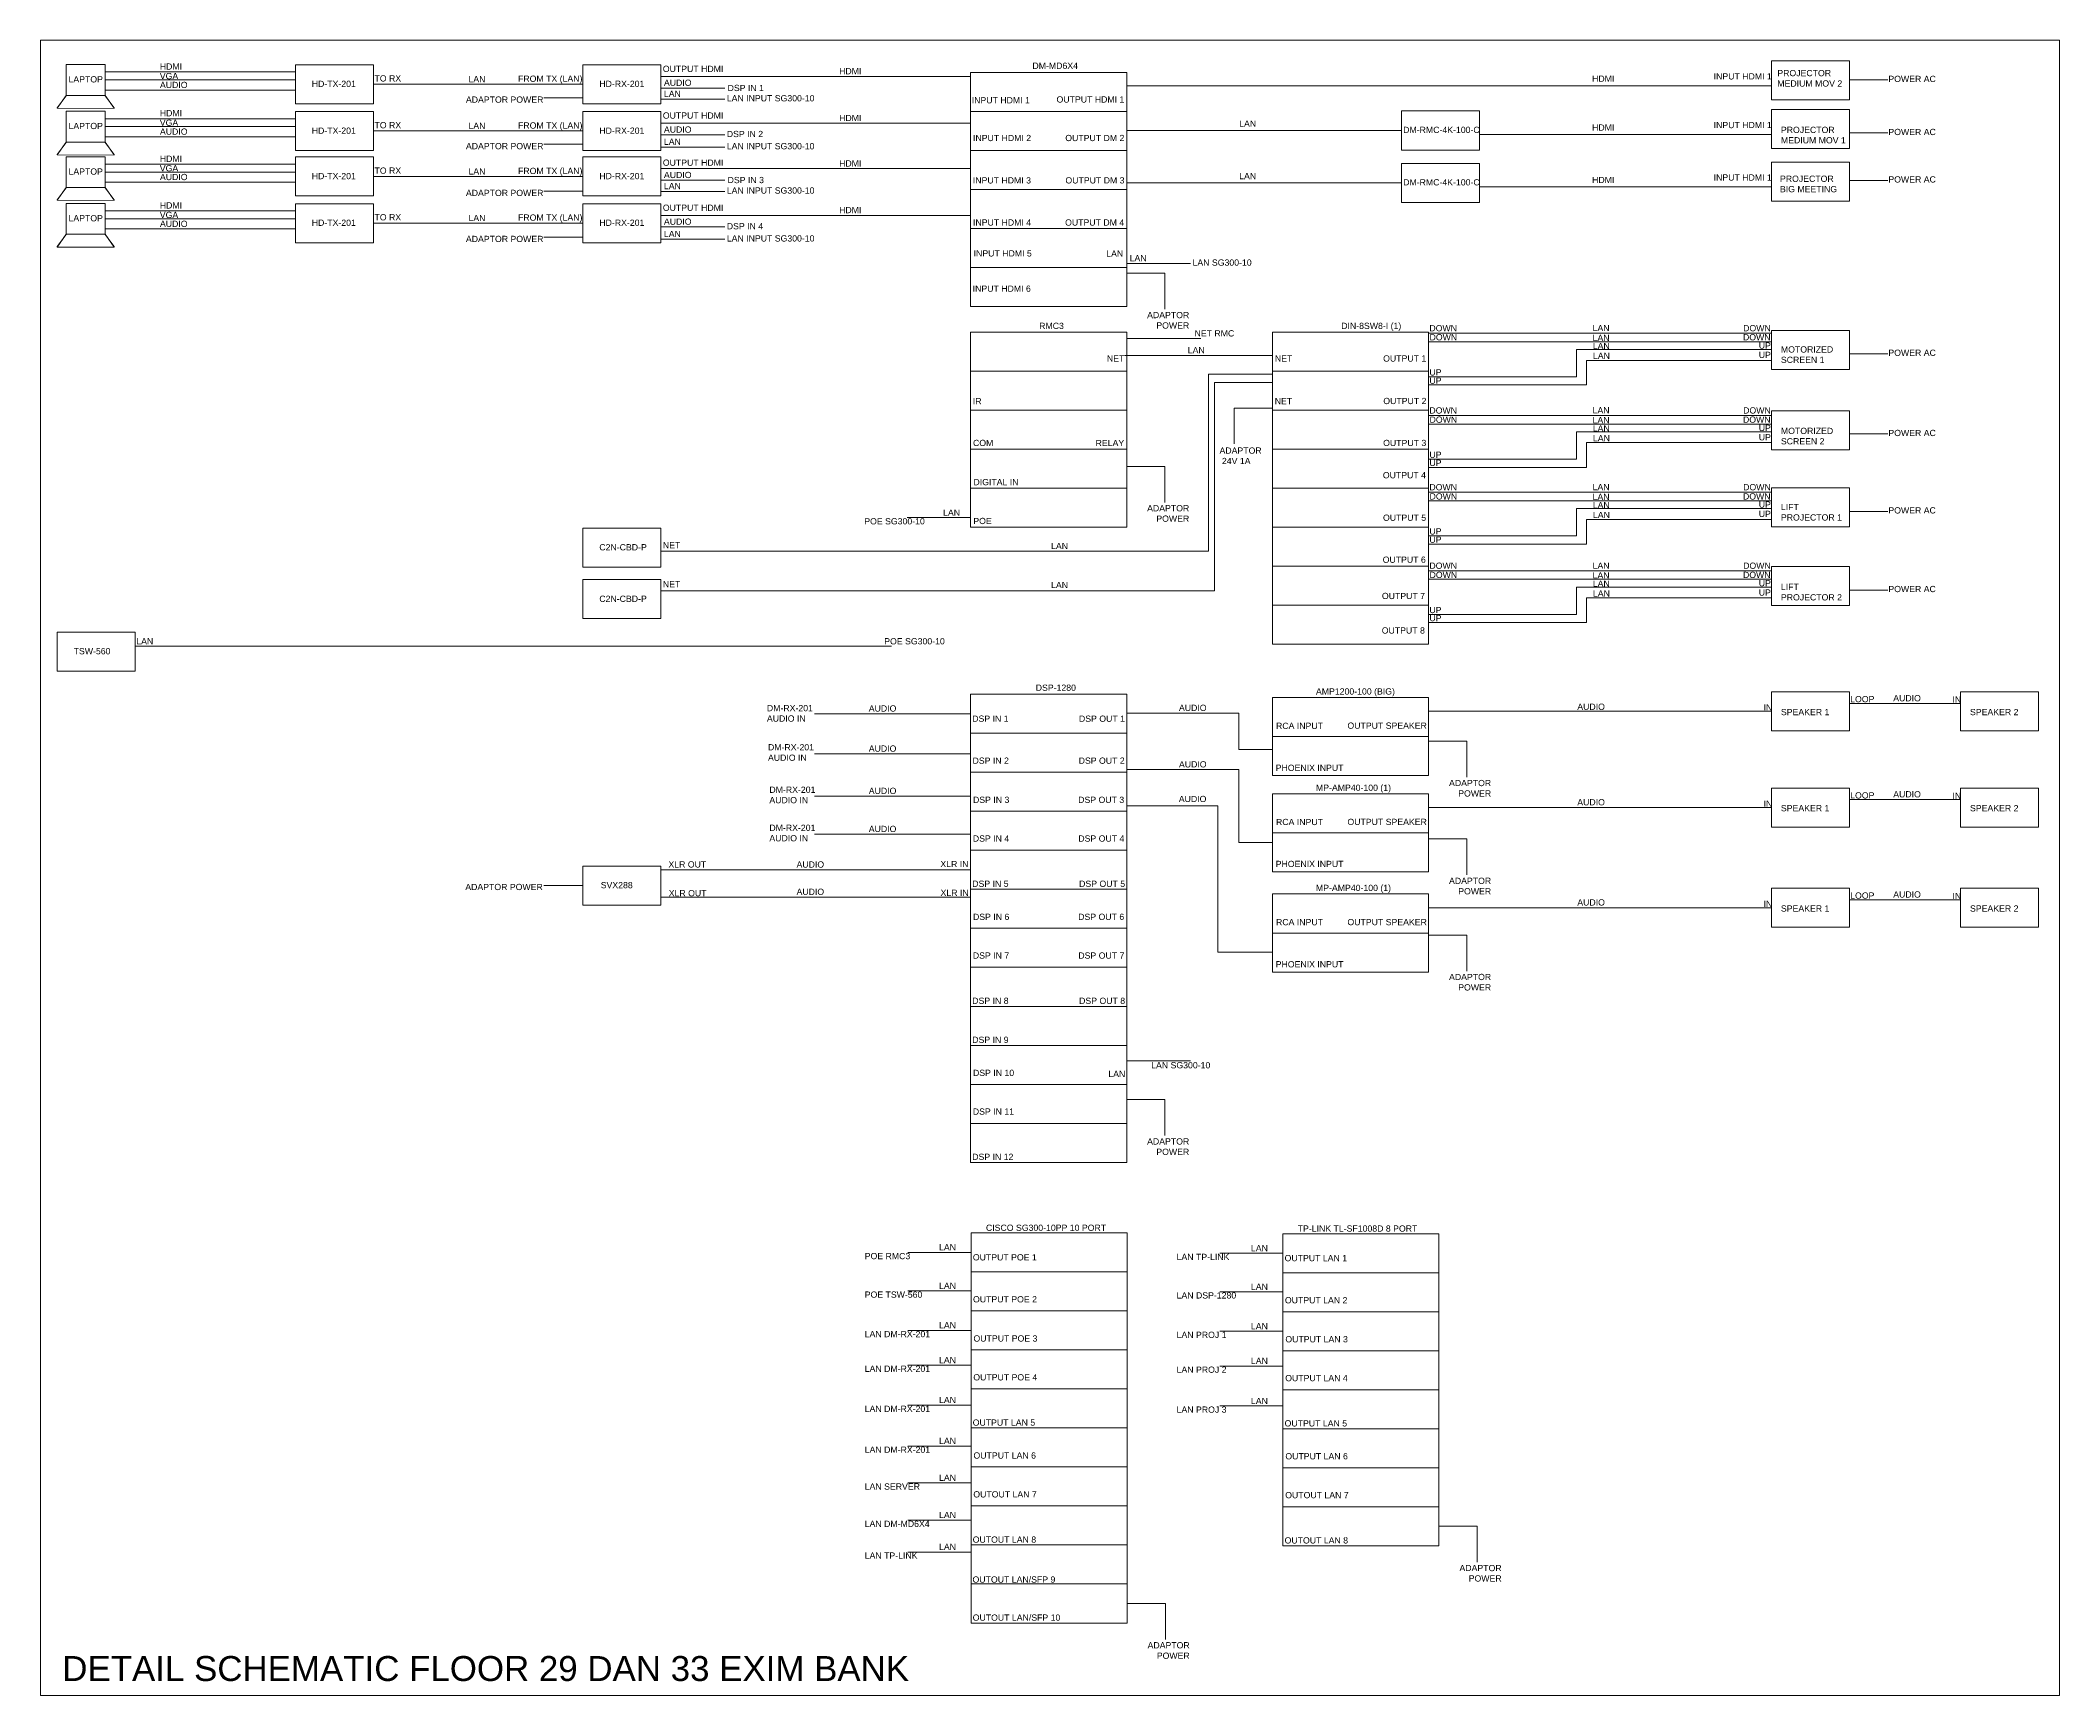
# Model space of a CAD drawing. Header units: inches. Extents: x 650 to 9922, y -3240 to 3248.
# Drawn here: x 3892 to 5187, y -129 to 932 of the extents above; entities that cross this region are included whole.
import ezdxf

# ---------------------------------------------------------------- set-up
doc = ezdxf.new("R2010")
doc.units = ezdxf.units.IN
doc.header["$MEASUREMENT"] = 0
doc.styles.get("Standard").update_dxf_attribs({"font": 'arial.ttf'})

msp = doc.modelspace()

# ---------------------------------------------------------------- linework, layer by layer
at = {"color": 3, "linetype": 'Continuous', "lineweight": 9}
msp.add_line((4290.1, 382.7), (4488.6, 382.7), dxfattribs=at)
at = {"linetype": 'Continuous', "lineweight": 9}
for points in [[(3892.4, 931.8), (5186.5, 931.8), (5186.5, -129), (3892.4, -129), (3892.4, 931.8)], [(3908.8, 916.2), (3933.8, 916.2), (3933.8, 896.5), (3908.8, 896.5), (3908.8, 916.2)], [(4105.8, 901.2), (4105.8, 916.1), (4055.8, 916.1), (4055.8, 891.1), (4105.8, 891.1), (4105.8, 901.2)], [(4290.1, 901.2), (4290.1, 891.1), (4240.1, 891.1), (4240.1, 916.1), (4290.1, 916.1), (4290.1, 901.2), (4331, 901.2)], [(4488.6, 886.2), (4488.6, 911.2), (4588.6, 911.2), (4588.6, 911.2), (4488.6, 911.2), (4488.6, 911.2), (4588.6, 911.2), (4588.6, 886.2), (4488.6, 886.2)], [(5051.9, 903.7), (5051.9, 918.6), (5001.9, 918.6), (5001.9, 893.6), (5051.9, 893.6), (5051.9, 903.7)], [(3908.8, 896.5), (3903.1, 888.3), (3903.1, 888.6), (3908.8, 896.3)], [(3933.8, 896.5), (3939.6, 888.3), (3939.6, 888.6), (3933.8, 896.3)], [(4240.1, 903.6), (4105.8, 903.6)], [(3903.1, 888.3), (3939.6, 888.2)], [(3908.8, 886.3), (3933.8, 886.3), (3933.8, 866.6), (3908.8, 866.6), (3908.8, 886.3)], [(4105.8, 871.2), (4105.8, 886.2), (4055.8, 886.2), (4055.8, 861.2), (4105.8, 861.2), (4105.8, 871.2)], [(4290.1, 871.2), (4290.1, 861.2), (4240.1, 861.2), (4240.1, 886.2), (4290.1, 886.2), (4290.1, 871.2), (4331, 871.2)], [(4488.6, 886.2), (4488.6, 761.2), (4588.6, 761.2), (4588.6, 886.2), (4488.6, 886.2), (4488.6, 861.2), (4588.6, 861.2), (4588.6, 836.2), (4488.6, 836.2), (4488.6, 811.2), (4588.6, 811.2), (4588.6, 786.2), (4488.6, 786.2), (4488.6, 761.2), (4588.6, 761.2)], [(4814.8, 871.5), (4814.8, 886.5), (4764.8, 886.5), (4764.8, 861.5), (4814.8, 861.5), (4814.8, 871.5)], [(5051.9, 872.4), (5051.9, 887.4), (5001.9, 887.4), (5001.9, 862.4), (5051.9, 862.4), (5051.9, 872.4)], [(4240.1, 873.7), (4105.8, 873.7)], [(4588.6, 874), (4764.8, 874)], [(3908.8, 866.6), (3903.1, 858.4), (3903.1, 858.7), (3908.8, 866.4)], [(3903.1, 858.4), (3939.6, 858.2)], [(3908.8, 857.2), (3933.8, 857.2), (3933.8, 837.4), (3908.8, 837.4), (3908.8, 857.2)], [(3933.8, 866.6), (3939.6, 858.4), (3939.6, 858.7), (3933.8, 866.4)], [(4105.8, 842.1), (4105.8, 857.1), (4055.8, 857.1), (4055.8, 832.1), (4105.8, 832.1), (4105.8, 842.1)], [(4290.1, 842.1), (4290.1, 832.1), (4240.1, 832.1), (4240.1, 857.1), (4290.1, 857.1), (4290.1, 842.1), (4331, 842.1)], [(4240.1, 844.6), (4105.8, 844.6)], [(4814.8, 837.9), (4814.8, 852.9), (4764.8, 852.9), (4764.8, 827.9), (4814.8, 827.9), (4814.8, 837.9)], [(5051.9, 838.8), (5051.9, 853.8), (5001.9, 853.8), (5001.9, 828.8), (5051.9, 828.8), (5051.9, 838.8)], [(3908.8, 837.4), (3903.1, 829.3), (3903.1, 829.5), (3908.8, 837.2)], [(3903.1, 829.3), (3939.6, 829.1)], [(3933.8, 837.4), (3939.6, 829.3), (3939.6, 829.5), (3933.8, 837.2)], [(4588.6, 840.4), (4764.8, 840.4)], [(3908.8, 827.2), (3933.8, 827.2), (3933.8, 807.5), (3908.8, 807.5), (3908.8, 827.2)], [(4105.8, 812.2), (4105.8, 827.1), (4055.8, 827.1), (4055.8, 802.1), (4105.8, 802.1), (4105.8, 812.2)], [(4290.1, 812.2), (4290.1, 802.1), (4240.1, 802.1), (4240.1, 827.1), (4290.1, 827.1), (4290.1, 812.2), (4331, 812.2)], [(3908.8, 807.5), (3903.1, 799.3), (3903.1, 799.6), (3908.8, 807.3)], [(3933.8, 807.5), (3939.6, 799.3), (3939.6, 799.6), (3933.8, 807.3)], [(4240.1, 814.6), (4105.8, 814.6)], [(3903.1, 799.3), (3939.6, 799.2)], [(4488.6, 744.8), (4488.6, 619.8), (4588.6, 619.8), (4588.6, 744.8), (4488.6, 744.8), (4488.6, 719.8), (4588.6, 719.8), (4588.6, 694.8), (4488.6, 694.8), (4488.6, 669.8), (4588.6, 669.8), (4588.6, 644.8), (4488.6, 644.8)], [(4588.6, 740.7), (4636.1, 740.7)], [(4682.1, 744.8), (4682.1, 619.8), (4782.1, 619.8), (4782.1, 744.8), (4682.1, 744.8), (4682.1, 719.8), (4782.1, 719.8), (4782.1, 694.8), (4682.1, 694.8), (4682.1, 669.8), (4782.1, 669.8), (4782.1, 644.8), (4682.1, 644.8)], [(4782.1, 744.1), (5001.9, 744.1)], [(4782.1, 738.6), (5001.9, 738.6)], [(5051.9, 730.9), (5051.9, 745.9), (5001.9, 745.9), (5001.9, 720.9), (5051.9, 720.9), (5051.9, 730.9)], [(4587.1, 729.9), (4682.1, 729.9)], [(4782.1, 716.2), (4876.8, 716.2), (4876.8, 733.6), (5001.9, 733.6)], [(4782.1, 710.9), (4883.2, 710.9), (4883.2, 726.7), (5001.9, 726.7)], [(4290.1, 604.4), (4641.1, 604.4), (4641.1, 717.8), (4682.1, 717.8)], [(4290.1, 579), (4644.9, 579), (4644.9, 712.6), (4682.1, 712.6)], [(4782.1, 691.3), (5001.9, 691.3)], [(5051.9, 679.5), (5051.9, 694.4), (5001.9, 694.4), (5001.9, 669.4), (5051.9, 669.4), (5051.9, 679.5)], [(4782.1, 685.9), (5001.9, 685.9)], [(4782.1, 663.4), (4876.8, 663.4), (4876.8, 680.8), (5001.9, 680.8)], [(4782.1, 658.1), (4883.2, 658.1), (4883.2, 674), (5001.9, 674)], [(4782.1, 642.2), (5001.9, 642.2)], [(4782.1, 636.7), (5001.9, 636.7)], [(5051.9, 629.9), (5051.9, 644.9), (5001.9, 644.9), (5001.9, 619.9), (5051.9, 619.9), (5051.9, 629.9)], [(4488.6, 625.9), (4448, 625.9)], [(4782.1, 614.2), (4876.8, 614.2), (4876.8, 631.7), (5001.9, 631.7)], [(4782.1, 609), (4883.2, 609), (4883.2, 624.8), (5001.9, 624.8)], [(4290.1, 604.2), (4290.1, 619.2), (4240.1, 619.2), (4240.1, 594.2), (4290.1, 594.2), (4290.1, 604.2)], [(4682.1, 619.8), (4682.1, 544.8), (4782.1, 544.8), (4782.1, 619.8), (4682.1, 619.8), (4682.1, 594.8), (4782.1, 594.8), (4782.1, 569.8), (4682.1, 569.8), (4682.1, 544.8), (4782.1, 544.8), (4782.1, 544.8), (4682.1, 544.8)], [(4290.1, 571.2), (4290.1, 586.2), (4240.1, 586.2), (4240.1, 561.2), (4290.1, 561.2), (4290.1, 571.2)], [(4782.1, 591.8), (5001.9, 591.8)], [(4782.1, 586.4), (5001.9, 586.4)], [(5051.9, 579.5), (5051.9, 594.5), (5001.9, 594.5), (5001.9, 569.5), (5051.9, 569.5), (5051.9, 579.5)], [(4782.1, 563.9), (4876.8, 563.9), (4876.8, 581.3), (5001.9, 581.3)], [(4782.1, 558.6), (4883.2, 558.6), (4883.2, 574.4), (5001.9, 574.4)], [(3953.1, 537.7), (3953.1, 552.6), (3903.1, 552.6), (3903.1, 527.6), (3953.1, 527.6), (3953.1, 537.7)], [(4437.9, 543.5), (3953.1, 543.5)], [(4488.6, 512.7), (4488.6, 412.7), (4588.6, 412.7), (4588.6, 512.7), (4488.6, 512.7), (4488.6, 487.7), (4588.6, 487.7), (4588.6, 462.7), (4488.6, 462.7), (4488.6, 437.7), (4588.6, 437.7), (4588.6, 412.7), (4488.6, 412.7), (4488.6, 312.7), (4588.6, 312.7), (4588.6, 412.7), (4488.6, 412.7), (4488.6, 387.7), (4588.6, 387.7), (4588.6, 362.7), (4488.6, 362.7), (4488.6, 337.7), (4588.6, 337.7), (4588.6, 312.7), (4488.6, 312.7), (4488.6, 212.7), (4588.6, 212.7), (4588.6, 312.7), (4488.6, 312.7), (4488.6, 287.7), (4588.6, 287.7), (4588.6, 262.7), (4488.6, 262.7), (4488.6, 237.7), (4588.6, 237.7), (4588.6, 212.7), (4488.6, 212.7)], [(4682.1, 510.6), (4682.1, 460.6), (4782.1, 460.6), (4782.1, 510.6), (4682.1, 510.6), (4682.1, 485.6), (4782.1, 485.6), (4782.1, 460.6), (4682.1, 460.6), (4682.1, 460.6), (4782.1, 460.6), (4782.1, 460.6), (4682.1, 460.6)], [(5051.9, 499.3), (5051.9, 514.3), (5001.9, 514.3), (5001.9, 489.3), (5051.9, 489.3), (5051.9, 499.3)], [(5173.1, 499.3), (5173.1, 514.3), (5123.1, 514.3), (5123.1, 489.3), (5173.1, 489.3), (5173.1, 499.3)], [(4682.1, 448.9), (4682.1, 398.9), (4782.1, 398.9), (4782.1, 448.9), (4682.1, 448.9), (4682.1, 423.9), (4782.1, 423.9), (4782.1, 398.9), (4682.1, 398.9), (4682.1, 398.9), (4782.1, 398.9), (4782.1, 398.9), (4682.1, 398.9)], [(5051.9, 437.7), (5051.9, 452.6), (5001.9, 452.6), (5001.9, 427.6), (5051.9, 427.6), (5051.9, 437.7)], [(5173.1, 437.7), (5173.1, 452.6), (5123.1, 452.6), (5123.1, 427.6), (5173.1, 427.6), (5173.1, 437.7)], [(4290.1, 387.7), (4290.1, 402.6), (4240.1, 402.6), (4240.1, 377.6), (4290.1, 377.6), (4290.1, 387.7)], [(5051.9, 373.5), (5051.9, 388.4), (5001.9, 388.4), (5001.9, 363.4), (5051.9, 363.4), (5051.9, 373.5)], [(5173.1, 373.5), (5173.1, 388.4), (5123.1, 388.4), (5123.1, 363.4), (5173.1, 363.4), (5173.1, 373.5)], [(4682.1, 384.7), (4682.1, 334.7), (4782.1, 334.7), (4782.1, 384.7), (4682.1, 384.7), (4682.1, 359.7), (4782.1, 359.7), (4782.1, 334.7), (4682.1, 334.7), (4682.1, 334.7), (4782.1, 334.7), (4782.1, 334.7), (4682.1, 334.7)], [(4488.9, 167.5), (4488.9, 67.5), (4588.9, 67.5), (4588.9, 167.5), (4488.9, 167.5), (4488.9, 142.5), (4588.9, 142.5), (4588.9, 117.5), (4488.9, 117.5), (4488.9, 92.5), (4588.9, 92.5), (4588.9, 67.5), (4488.9, 67.5), (4488.9, -32.5), (4588.9, -32.5), (4588.9, 67.5), (4488.9, 67.5), (4488.9, 42.5), (4588.9, 42.5), (4588.9, 17.5), (4488.9, 17.5), (4488.9, -7.5), (4588.9, -7.5), (4588.9, -32.5), (4488.9, -32.5)], [(4688.7, 167), (4688.7, 67), (4788.7, 67), (4788.7, 167), (4688.7, 167), (4688.7, 142), (4788.7, 142), (4788.7, 117), (4688.7, 117), (4688.7, 92), (4788.7, 92), (4788.7, 67), (4688.7, 67), (4688.7, -33), (4788.7, -33), (4788.7, 67), (4688.7, 67), (4688.7, 42), (4788.7, 42), (4788.7, 17), (4688.7, 17), (4688.7, -8), (4788.7, -8), (4788.7, -33), (4688.7, -33)], [(4488.9, 155), (4448.3, 155)], [(4688.7, 154.5), (4648.2, 154.5)], [(4488.9, 130.3), (4448.3, 130.3)], [(4688.7, 129.8), (4648.2, 129.8)], [(4488.9, 105), (4448.3, 105)], [(4688.7, 104.5), (4648.2, 104.5)], [(4488.9, 82.7), (4448.3, 82.7)], [(4688.7, 82.2), (4648.2, 82.2)], [(4488.9, 57.1), (4448.3, 57.1)], [(4688.7, 56.6), (4648.2, 56.6)], [(4488.9, 30.9), (4448.3, 30.9)], [(4488.9, 17.5), (4488.9, -82.5), (4588.9, -82.5), (4588.9, 17.5), (4488.9, 17.5), (4488.9, -7.5), (4588.9, -7.5), (4588.9, -32.5), (4488.9, -32.5), (4488.9, -57.5), (4588.9, -57.5), (4588.9, -82.5), (4488.9, -82.5)], [(4488.9, 7.3), (4448.3, 7.3)], [(4488.9, -16.6), (4448.3, -16.6)], [(4488.9, -37), (4448.3, -37)]]:
    msp.add_lwpolyline(points, dxfattribs=at)
at = {"color": 5, "linetype": 'Continuous', "lineweight": 9}
for points in [[(3933.8, 911.5), (4055.8, 911.5)], [(4290.1, 908.7), (4488.6, 908.7)], [(4588.6, 902.7), (5001.9, 902.7)], [(3933.8, 881.5), (4055.8, 881.5)], [(4290.1, 878.7), (4488.6, 878.7)], [(4814.8, 871.5), (5001.9, 871.5)], [(3933.8, 852.4), (4055.8, 852.4)], [(4290.1, 849.6), (4488.6, 849.6)], [(4814.8, 837.9), (5001.9, 837.9)], [(3933.8, 822.5), (4055.8, 822.5)], [(4290.1, 819.6), (4488.6, 819.6)]]:
    msp.add_lwpolyline(points, dxfattribs=at)
at = {"color": 2, "linetype": 'Continuous', "lineweight": 9}
for points in [[(3933.8, 906.4), (4055.8, 906.4)], [(3933.8, 876.5), (4055.8, 876.5)], [(3933.8, 847.3), (4055.8, 847.3)], [(3933.8, 817.4), (4055.8, 817.4)]]:
    msp.add_lwpolyline(points, dxfattribs=at)
at = {"color": 1, "linetype": 'Continuous', "lineweight": 9}
for points in [[(5051.9, 906.4), (5076.5, 906.4), (5076.5, 906.4)], [(4240.1, 894.9), (4215.1, 894.9)], [(5051.9, 872.4), (5076.5, 872.4), (5076.5, 872.4)], [(4240.1, 865.2), (4215.1, 865.2)], [(5051.9, 842), (5076.5, 842), (5076.5, 842)], [(4240.1, 835.1), (4215.1, 835.1)], [(4240.1, 805.6), (4215.1, 805.6)], [(4588.6, 782.5), (4613.1, 782.5), (4613.1, 759.4)], [(5051.9, 730.9), (5076.5, 730.9), (5076.5, 730.9)], [(4682.1, 696.1), (4657.5, 696.1), (4657.5, 673.1)], [(5051.9, 679.5), (5076.5, 679.5), (5076.5, 679.5)], [(4588.6, 658.7), (4613.1, 658.7), (4613.1, 635.6)], [(5051.9, 629.9), (5076.5, 629.9), (5076.5, 629.9)], [(5051.9, 579.5), (5076.5, 579.5), (5076.5, 579.5)], [(4782.1, 482.6), (4806.7, 482.6), (4806.7, 459.6)], [(4782.1, 420), (4806.7, 420), (4806.7, 396.9)], [(4240.1, 390.1), (4215.1, 390.1)], [(4782.1, 358.3), (4806.7, 358.3), (4806.7, 335.2)], [(4588.6, 253), (4613.1, 253), (4613.1, 229.9)], [(4788.7, -20.5), (4813.3, -20.5), (4813.3, -43.6)], [(4588.9, -70), (4613.4, -70), (4613.4, -93.1)]]:
    msp.add_lwpolyline(points, dxfattribs=at)
at = {"color": 3, "linetype": 'Continuous', "lineweight": 9}
for points in [[(3933.8, 899.9), (4055.8, 899.9)], [(4290.1, 901.2), (4331, 901.2)], [(3933.8, 870), (4055.8, 870)], [(4290.1, 871.2), (4331, 871.2)], [(4290.1, 842.1), (4331, 842.1)], [(3933.8, 840.9), (4055.8, 840.9)], [(3933.8, 810.9), (4055.8, 810.9)], [(4290.1, 812.2), (4331, 812.2)], [(5051.9, 506.8), (5123.1, 506.8)], [(4488.6, 500.2), (4388.6, 500.2)], [(4588.6, 500.6), (4660.4, 500.6), (4660.4, 477.3), (4682.1, 477.3)], [(5001.9, 501.8), (4782.1, 501.8)], [(4488.6, 474.5), (4388.6, 474.5)], [(4588.6, 464.4), (4660.4, 464.4), (4660.4, 417.8), (4682.1, 417.8)], [(4488.6, 447.4), (4388.6, 447.4)], [(4588.6, 441.3), (4647, 441.3), (4647, 347.5), (4682.1, 347.5)], [(5001.9, 440.1), (4782.1, 440.1)], [(5051.9, 445.2), (5123.1, 445.2)], [(4488.6, 423), (4388.6, 423)], [(4290.1, 400.2), (4488.6, 400.2)], [(5001.9, 375.9), (4782.1, 375.9)], [(5051.9, 380.9), (5123.1, 380.9)]]:
    msp.add_lwpolyline(points, dxfattribs=at)
at = {"color": 7, "linetype": 'Continuous', "lineweight": 9}
for points in [[(4290.1, 894.1), (4331, 894.1)], [(4290.1, 863.4), (4331, 863.4)], [(4290.1, 835), (4331, 835)], [(4290.1, 804.3), (4331, 804.3)], [(4588.6, 788.8), (4629.5, 788.8)], [(4588.6, 277.8), (4629.5, 277.8)]]:
    msp.add_lwpolyline(points, dxfattribs=at)

# ---------------------------------------------------------------- texts
at = {"linetype": 'Continuous', "lineweight": 9}
for s, width, heights, insert, char_height, attachment_point in [('LAPTOP', 44.698, [0], (3910.4, 908.8), 4, 1), ('VGA', 44.698, [0], (3968.9, 910.9), 4, 1), ('HDMI', 44.698, [0], (3968.9, 917), 4, 1), ('HD-TX-201', 44.698, [0], (4066.3, 905.9), 4, 1), ('TO RX ', 44.698, [0], (4106.5, 909.4), 4, 1), ('LAN', 44.698, [0], (4177.6, 908.9), 4, 3), ('FROM TX (LAN)', 44.698, [0], (4198.5, 909.2), 4, 1), ('HD-RX-201', 44.698, [0], (4250.6, 905.9), 4, 1), ('OUTPUT HDMI', 44.698, [0], (4291.3, 915.5), 4, 1), ('AUDIO', 44.698, [0], (4292, 906.6), 4, 1), ('HDMI', 44.698, [0], (4404.3, 914), 4, 1), ('DM-MD6X4', 47.3, [0], (4528.2, 917.5), 4, 1), ('HDMI', 44.698, [0], (4886.9, 909.2), 4, 1), ('INPUT HDMI 1', 44.698, [0], (4964.8, 910.7), 4, 1), ('PROJECTOR \\PMEDIUM MOV 2', 44.698, [0], (5005.6, 912.8), 4, 1), ('POWER AC', 44.698, [0], (5107.2, 905), 4, 9), ('AUDIO', 44.698, [0], (3969, 905.2), 4, 1), ('DSP IN 1', 44.698, [0], (4332.8, 899.2), 4, 7), ('INPUT HDMI 1', 44.698, [0], (4489.3, 895.4), 4, 1), ('OUTPUT HDMI 1', 44.698, [0], (4587.1, 895.9), 4, 3), ('VGA', 44.698, [0], (3968.9, 881), 4, 1), ('HDMI', 44.698, [0], (3968.9, 887.1), 4, 1), ('OUTPUT HDMI', 44.698, [0], (4291.3, 885.6), 4, 1), ('HDMI', 44.698, [0], (4404.3, 884), 4, 1), ('LAN', 44.698, [0], (4660.7, 880.4), 4, 1), ('LAPTOP', 44.698, [0], (3910.4, 878.9), 4, 1), ('AUDIO', 44.698, [0], (3969, 875.3), 4, 1), ('HD-TX-201', 44.698, [0], (4066.3, 875.9), 4, 1), ('TO RX ', 44.698, [0], (4106.5, 879.4), 4, 1), ('LAN', 44.698, [0], (4177.6, 879), 4, 3), ('FROM TX (LAN)', 44.698, [0], (4198.5, 879.2), 4, 1), ('HD-RX-201', 44.698, [0], (4250.6, 875.9), 4, 1), ('AUDIO', 44.698, [0], (4292, 876.6), 4, 1), ('DSP IN 2', 44.698, [0], (4332.3, 869.7), 4, 7), ('INPUT HDMI 2', 44.698, [0], (4490.1, 871.2), 4, 1), ('OUTPUT DM 2', 44.698, [0], (4587.1, 871.2), 4, 3), ('DM-RMC-4K-100-C', 44.698, [0], (4765.8, 876.4), 4, 1), ('HDMI', 44.698, [0], (4886.9, 877.9), 4, 1), ('INPUT HDMI 1', 44.698, [0], (4964.8, 879.5), 4, 1), ('PROJECTOR \\PMEDIUM MOV 1', 44.698, [0], (5007.9, 876.4), 4, 1), ('POWER AC', 44.698, [0], (5107.2, 871), 4, 9), ('HDMI', 44.698, [0], (3968.9, 857.9), 4, 1), ('OUTPUT HDMI', 44.698, [0], (4291.3, 855.4), 4, 1), ('HDMI', 44.698, [0], (4404.3, 854.9), 4, 1), ('LAPTOP', 44.698, [0], (3910.4, 849.7), 4, 1), ('VGA', 44.698, [0], (3968.9, 851.8), 4, 1), ('AUDIO', 44.698, [0], (3969, 846.2), 4, 1), ('HD-TX-201', 44.698, [0], (4066.3, 846.8), 4, 1), ('TO RX ', 44.698, [0], (4106.5, 850.3), 4, 1), ('LAN', 44.698, [0], (4177.6, 849.8), 4, 3), ('FROM TX (LAN)', 44.698, [0], (4198.5, 850.1), 4, 1), ('HD-RX-201', 44.698, [0], (4250.6, 846.8), 4, 1), ('AUDIO', 44.698, [0], (4292, 847.5), 4, 1), ('DSP IN 3', 44.698, [0], (4332.8, 840.2), 4, 7), ('INPUT HDMI 3', 44.698, [0], (4490, 840), 4, 7), ('OUTPUT DM 3', 44.698, [0], (4587.2, 840), 4, 9), ('LAN', 44.698, [0], (4660.7, 846.8), 4, 1), ('DM-RMC-4K-100-C', 44.698, [0], (4765.8, 842.8), 4, 1), ('HDMI', 44.698, [0], (4886.9, 844.3), 4, 1), ('INPUT HDMI 1', 44.698, [0], (4964.8, 845.9), 4, 1), ('PROJECTOR BIG MEETING', 44.698, [10.9], (5007.3, 845.1), 4, 1), ('POWER AC', 44.698, [0], (5107.2, 840.6), 4, 9), ('LAPTOP', 44.698, [0], (3910.4, 819.8), 4, 1), ('VGA', 44.698, [0], (3968.9, 821.9), 4, 1), ('AUDIO', 44.698, [0], (3969, 816.2), 4, 1), ('HDMI', 44.698, [0], (3968.9, 828), 4, 1), ('HD-TX-201', 44.698, [0], (4066.3, 816.9), 4, 1), ('TO RX ', 44.698, [0], (4106.5, 820.4), 4, 1), ('LAN', 44.698, [0], (4177.6, 819.9), 4, 3), ('FROM TX (LAN)', 44.698, [0], (4198.5, 820.2), 4, 1), ('HD-RX-201', 44.698, [0], (4250.6, 816.9), 4, 1), ('OUTPUT HDMI', 44.698, [0], (4291.3, 826.5), 4, 1), ('AUDIO', 44.698, [0], (4292, 817.6), 4, 1), ('HDMI', 44.698, [0], (4404.3, 825), 4, 1), ('INPUT HDMI 4', 44.698, [0], (4490.1, 813), 4, 7), ('OUTPUT DM 4', 44.698, [4.09], (4587, 813), 4, 9), ('DSP IN 4', 44.698, [0], (4332.3, 810.6), 4, 7), ('INPUT HDMI 5', 44.698, [0], (4490.5, 793.2), 4, 7), ('LAN', 44.698, [0], (4575.5, 793.1), 4, 7), ('INPUT HDMI 6', 44.698, [0], (4489.9, 770.6), 4, 7), ('RMC3', 47.3, [0], (4532.5, 750.8), 4, 1), ('ADAPTOR POWER', 44.698, [0], (4628.7, 747), 4, 9), ('DIN-8SW8-I (1)', 47.3, [0], (4726.1, 750.8), 4, 1), ('NET RMC', 44.698, [0], (4632.1, 746), 4, 1), ('DOWN', 44.698, [0], (4800.3, 749.3), 4, 3), ('DOWN', 44.698, [0], (4800.4, 743.5), 4, 3), ('LAN', 44.698, [0], (4898.1, 749.4), 4, 3), ('LAN', 44.698, [0], (4898.1, 743.1), 4, 3), ('LAN', 44.698, [0], (4898.2, 737.9), 4, 3), ('DOWN', 44.698, [0], (4983.6, 743.5), 4, 1), ('DOWN', 44.698, [0], (4983.7, 749.3), 4, 1), ('UP', 44.698, [0], (4993.7, 738.2), 4, 1), ('NET', 44.698, [0], (4587.1, 729.9), 4, 3), ('LAN', 44.698, [0], (4638.6, 735.2), 4, 3), ('NET', 44.698, [0], (4683.6, 729.9), 4, 1), ('OUTPUT 1', 44.698, [0], (4780.6, 729.9), 4, 3), ('LAN', 44.698, [0], (4898.3, 731.6), 4, 3), ('UP', 44.698, [0], (4993.7, 732.2), 4, 1), ('MOTORIZED\\PSCREEN 1', 44.698, [0], (5007.9, 735.7), 4, 1), ('POWER AC', 44.698, [0], (5107.2, 729.5), 4, 9), ('UP', 44.698, [0], (4782.6, 721), 4, 1), ('UP', 44.698, [0], (4782.6, 715.7), 4, 1), ('IR', 44.698, [0], (4490, 698.6), 4, 7), ('NET', 44.698, [0], (4683.5, 698.6), 4, 7), ('OUTPUT 2', 44.698, [0], (4780.7, 698.6), 4, 9), ('DOWN', 44.698, [0], (4800.3, 696.6), 4, 3), ('DOWN', 44.698, [0], (4800.4, 690.7), 4, 3), ('LAN', 44.698, [0], (4898.1, 696.7), 4, 3), ('LAN', 44.698, [0], (4898.1, 690.4), 4, 3), ('DOWN', 44.698, [0], (4983.6, 690.7), 4, 1), ('DOWN', 44.698, [0], (4983.7, 696.6), 4, 1), ('COM', 44.698, [0], (4490.1, 671.7), 4, 7), ('RELAY', 44.698, [4.09], (4587, 671.7), 4, 9), ('OUTPUT 3', 44.698, [4.09], (4780.6, 671.7), 4, 9), ('LAN', 44.698, [0], (4898.2, 685.1), 4, 3), ('LAN', 44.698, [0], (4898.3, 678.8), 4, 3), ('UP', 44.698, [0], (4993.7, 685.4), 4, 1), ('UP', 44.698, [0], (4993.7, 679.4), 4, 1), ('MOTORIZED SCREEN 2', 44.698, [0], (5007.9, 683.5), 4, 1), ('POWER AC', 44.698, [0], (5107.2, 678.1), 4, 9), ('ADAPTOR\\P 24V 1A', 44.698, [0], (4648.1, 660.2), 4, 7), ('UP', 44.698, [0], (4782.6, 668.2), 4, 1), ('UP', 44.698, [0], (4782.6, 663), 4, 1), ('DIGITAL IN', 44.698, [0], (4490.4, 646.6), 4, 7), ('OUTPUT 4', 44.698, [0], (4780.4, 655.1), 4, 3), ('DOWN', 44.698, [0], (4800.3, 647.4), 4, 3), ('LAN', 44.698, [0], (4898.1, 647.5), 4, 3), ('DOWN', 44.698, [0], (4983.7, 647.4), 4, 1), ('DOWN', 44.698, [0], (4800.4, 641.5), 4, 3), ('LAN', 44.698, [0], (4898.1, 641.2), 4, 3), ('LAN', 44.698, [0], (4898.2, 635.9), 4, 3), ('DOWN', 44.698, [0], (4983.6, 641.5), 4, 1), ('UP', 44.698, [0], (4993.7, 636.3), 4, 1), ('LIFT PROJECTOR 1', 44.698, [0], (5007.9, 634.7), 4, 1), ('POE SG300-10', 44.698, [0], (4420.4, 621.5), 4, 7), ('LAN', 44.698, [0], (4481.8, 631.1), 4, 3), ('POE', 44.698, [0], (4490.3, 621.7), 4, 7), ('ADAPTOR POWER', 44.698, [0], (4628.7, 623.2), 4, 9), ('OUTPUT 5', 44.698, [0], (4780.5, 623.8), 4, 9), ('LAN', 44.698, [0], (4898.3, 629.6), 4, 3), ('UP', 44.698, [0], (4993.7, 630.3), 4, 1), ('POWER AC', 44.698, [0], (5107.2, 628.5), 4, 9), ('C2N-CBD-P', 44.698, [0], (4250.6, 608.9), 4, 1), ('NET', 44.698, [0], (4302.5, 610.2), 4, 3), ('LAN', 44.698, [0], (4551, 609.7), 4, 3), ('UP', 44.698, [0], (4782.6, 619.1), 4, 1), ('UP', 44.698, [0], (4782.6, 613.8), 4, 1), ('OUTPUT 6', 44.698, [4.09], (4780.3, 596.9), 4, 9), ('DOWN', 44.698, [0], (4800.3, 597.1), 4, 3), ('LAN', 44.698, [0], (4898.1, 597.1), 4, 3), ('DOWN', 44.698, [0], (4983.7, 597.1), 4, 1), ('NET', 44.698, [0], (4302.5, 585.2), 4, 3), ('LAN', 44.698, [0], (4551, 584.7), 4, 3), ('DOWN', 44.698, [0], (4800.4, 591.2), 4, 3), ('LAN', 44.698, [0], (4898.1, 590.9), 4, 3), ('LAN', 44.698, [0], (4898.2, 585.6), 4, 3), ('DOWN', 44.698, [0], (4983.6, 591.2), 4, 1), ('UP', 44.698, [0], (4993.7, 585.9), 4, 1), ('LIFT PROJECTOR 2', 44.698, [0], (5007.9, 583.5), 4, 1), ('C2N-CBD-P', 44.698, [0], (4250.6, 575.9), 4, 1), ('OUTPUT 7', 44.698, [0], (4779.8, 577.7), 4, 3), ('LAN', 44.698, [0], (4898.3, 579.3), 4, 3), ('UP', 44.698, [0], (4993.7, 579.9), 4, 1), ('POWER AC', 44.698, [0], (5107.2, 578.1), 4, 9), ('UP', 44.698, [0], (4782.6, 568.7), 4, 1), ('UP', 44.698, [0], (4782.6, 563.5), 4, 1), ('LAN', 44.698, [0], (3964.7, 548.7), 4, 3), ('POE SG300-10', 44.698, [0], (4433.2, 544.6), 4, 7), ('OUTPUT 8', 44.698, [0], (4779.7, 555.6), 4, 3), ('TSW-560', 44.698, [0], (3913.7, 542.3), 4, 1), ('DSP-1280', 76.365, [0], (4530.3, 518.9), 4, 1), ('DM-RX-201\\PAUDIO IN', 44.698, [0], (4358, 495.1), 4, 7), ('AUDIO', 44.698, [0], (4423.3, 505.6), 4, 1), ('AUDIO', 44.698, [0], (4622.1, 506), 4, 1), ('AMP1200-100 (BIG)', 76.365, [0], (4709.9, 516.5), 4, 1), ('AUDIO', 44.698, [0], (4877.4, 506.7), 4, 1), ('IN', 44.698, [0], (4996.8, 506.3), 4, 1), ('LOOP', 44.698, [0], (5052.3, 511.6), 4, 1), ('AUDIO', 44.698, [0], (5079.9, 512.2), 4, 1), ('IN', 44.698, [0], (5117.9, 511.3), 4, 1), ('DSP IN 1', 44.698, [0], (4489.6, 495), 4, 7), ('DSP OUT 1', 44.698, [0], (4587.5, 495), 4, 9), ('RCA INPUT', 44.698, [0], (4684.3, 490.4), 4, 7), ('OUTPUT SPEAKER', 57.978, [0], (4781, 494.6), 4, 3), ('SPEAKER 1', 44.698, [0], (5007.9, 503.3), 4, 1), ('SPEAKER 2', 44.698, [0], (5129.1, 503.3), 4, 1), ('DM-RX-201\\PAUDIO IN', 44.698, [0], (4358.7, 470), 4, 7), ('AUDIO', 44.698, [0], (4423.3, 479.9), 4, 1), ('DSP IN 2', 44.698, [0], (4489.8, 468.1), 4, 7), ('DSP OUT 2', 44.698, [0], (4587.3, 468.1), 4, 9), ('AUDIO', 44.698, [0], (4622.1, 469.8), 4, 1), ('PHOENIX INPUT', 44.698, [4.14], (4684.1, 463.5), 4, 7), ('DM-RX-201\\PAUDIO IN', 44.698, [0], (4359.6, 442.8), 4, 7), ('MP-AMP40-100 (1)', 76.365, [0], (4709.9, 454.8), 4, 1), ('ADAPTOR POWER', 44.698, [0], (4822.2, 447.1), 4, 9), ('AUDIO', 44.698, [0], (4423.3, 452.8), 4, 1), ('DSP IN 3', 44.698, [0], (4490.1, 443), 4, 7), ('DSP OUT 3', 44.698, [0], (4587, 443), 4, 9), ('AUDIO', 44.698, [0], (4622, 447.6), 4, 1), ('AUDIO', 44.698, [0], (4877.4, 445.5), 4, 1), ('IN', 44.698, [0], (4996.8, 444.6), 4, 1), ('SPEAKER 1', 44.698, [0], (5007.9, 441.7), 4, 1), ('LOOP', 44.698, [0], (5052.3, 449.9), 4, 1), ('AUDIO', 44.698, [0], (5079.9, 450.6), 4, 1), ('IN', 44.698, [0], (5117.9, 449.6), 4, 1), ('SPEAKER 2', 44.698, [0], (5129.1, 441.7), 4, 1), ('DM-RX-201\\PAUDIO IN', 44.698, [0], (4359.6, 418.4), 4, 7), ('AUDIO', 44.698, [0], (4423.3, 428.4), 4, 1), ('RCA INPUT', 44.698, [0], (4684.3, 428.8), 4, 7), ('OUTPUT SPEAKER', 57.978, [0], (4781, 432.9), 4, 3), ('DSP IN 4', 44.698, [0], (4490, 418.2), 4, 7), ('DSP OUT 4', 44.698, [0], (4587.1, 418.2), 4, 9), ('XLR OUT', 44.698, [0], (4294.9, 401.6), 4, 7), ('AUDIO', 44.698, [0], (4377, 405.6), 4, 1), ('XLR IN', 44.698, [0], (4469.2, 401.9), 4, 7), ('PHOENIX INPUT', 44.698, [4.14], (4684.1, 401.9), 4, 7), ('SVX288', 44.698, [0], (4251.5, 392.4), 4, 1), ('DSP IN 5', 44.698, [0], (4489.6, 389.2), 4, 7), ('DSP OUT 5', 44.698, [0], (4587.6, 389.2), 4, 9), ('MP-AMP40-100 (1)', 76.365, [0], (4709.9, 390.6), 4, 1), ('ADAPTOR POWER', 44.698, [0], (4822.2, 384.4), 4, 9), ('XLR OUT', 44.698, [0], (4295.1, 383.2), 4, 7), ('AUDIO', 44.698, [0], (4377, 388.1), 4, 1), ('XLR IN', 44.698, [0], (4469.3, 383.5), 4, 7), ('AUDIO', 44.698, [0], (4877.4, 381.3), 4, 1), ('IN', 44.698, [0], (4996.8, 380.4), 4, 1), ('SPEAKER 1', 44.698, [0], (5007.9, 377.4), 4, 1), ('LOOP', 44.698, [0], (5052.3, 385.7), 4, 1), ('AUDIO', 44.698, [0], (5079.9, 386.4), 4, 1), ('IN', 44.698, [0], (5117.9, 385.4), 4, 1), ('SPEAKER 2', 44.698, [0], (5129.1, 377.4), 4, 1), ('DSP IN 6', 44.698, [0], (4490.1, 368), 4, 7), ('DSP OUT 6', 44.698, [0], (4587, 368), 4, 9), ('RCA INPUT', 44.698, [0], (4684.3, 364.6), 4, 7), ('OUTPUT SPEAKER', 57.978, [0], (4781, 368.7), 4, 3), ('DSP IN 7', 44.698, [0], (4490, 343.2), 4, 7), ('DSP OUT 7', 44.698, [0], (4587.1, 343.2), 4, 9), ('PHOENIX INPUT', 44.698, [4.14], (4684.1, 337.6), 4, 7), ('ADAPTOR POWER', 44.698, [0], (4822.2, 322.8), 4, 9), ('DSP IN 8', 44.698, [0], (4489.6, 314.2), 4, 7), ('DSP OUT 8', 44.698, [0], (4587.6, 314.2), 4, 9), ('DSP IN 9', 44.698, [0], (4489.6, 289.2), 4, 7), ('DSP IN 10', 44.698, [0], (4490.1, 268), 4, 7), ('LAN ', 44.698, [0], (4587.7, 267.4), 4, 9), ('DSP IN 11', 44.698, [0], (4490, 243.2), 4, 7), ('ADAPTOR POWER', 44.698, [0], (4628.7, 217.4), 4, 9), ('DSP IN 12', 44.698, [0], (4489.6, 214.2), 4, 7), ('CISCO SG300-10PP 10 PORT ', 93.208, [0], (4498.4, 172.8), 4, 1), ('TP-LINK TL-SF1008D 8 PORT', 93.208, [0], (4698.2, 172.3), 4, 1), ('LAN', 44.698, [0], (4479.2, 160.3), 4, 3), ('LAN', 44.698, [0], (4679.1, 159.7), 4, 3), ('POE RMC3', 44.698, [0], (4420.7, 150.6), 4, 7), ('OUTPUT POE 1', 44.698, [0], (4490, 149.8), 4, 7), ('LAN TP-LINK', 44.698, [0], (4620.6, 150.1), 4, 7), ('OUTPUT LAN 1', 44.698, [0], (4689.8, 149.3), 4, 7), ('POE TSW-560', 44.698, [0], (4420.7, 125.9), 4, 7), ('LAN', 44.698, [0], (4479.2, 135.6), 4, 3), ('LAN DSP-1280', 44.698, [0], (4620.6, 125.4), 4, 7), ('LAN', 44.698, [0], (4679.1, 135), 4, 3), ('OUTPUT POE 2', 44.698, [0], (4490.1, 122.9), 4, 7), ('OUTPUT LAN 2', 44.698, [0], (4690, 122.3), 4, 7), ('LAN DM-RX-201', 44.698, [0], (4420.7, 100.6), 4, 7), ('LAN', 44.698, [0], (4479.2, 110.3), 4, 3), ('LAN PROJ 1', 44.698, [0], (4620.6, 100.1), 4, 7), ('LAN', 44.698, [0], (4679.1, 109.7), 4, 3), ('OUTPUT POE 3', 44.698, [0], (4490.4, 97.8), 4, 7), ('OUTPUT LAN 3', 44.698, [0], (4690.3, 97.3), 4, 7), ('LAN DM-RX-201', 44.698, [0], (4420.7, 78.4), 4, 7), ('LAN', 44.698, [0], (4479.2, 88), 4, 3), ('LAN PROJ 2', 44.698, [0], (4620.6, 77.8), 4, 7), ('LAN', 44.698, [0], (4679.1, 87.5), 4, 3), ('OUTPUT POE 4', 44.698, [0], (4490.3, 72.9), 4, 7), ('OUTPUT LAN 4', 44.698, [0], (4690.2, 72.4), 4, 7), ('LAN DM-RX-201', 44.698, [0], (4420.7, 52.7), 4, 7), ('LAN', 44.698, [0], (4479.2, 62.4), 4, 3), ('LAN PROJ 3', 44.698, [0], (4620.6, 52.2), 4, 7), ('LAN', 44.698, [0], (4679.1, 61.8), 4, 3), ('OUTPUT LAN 5', 44.698, [0], (4489.9, 43.9), 4, 7), ('OUTPUT LAN 5', 44.698, [0], (4689.8, 43.4), 4, 7), ('LAN DM-RX-201', 44.698, [0], (4420.7, 26.5), 4, 7), ('LAN', 44.698, [0], (4479.2, 36.2), 4, 3), ('OUTPUT LAN 6', 44.698, [0], (4490.4, 22.8), 4, 7), ('OUTPUT LAN 6', 44.698, [0], (4690.3, 22.3), 4, 7), ('LAN SERVER', 44.698, [0], (4420.7, 2.9), 4, 7), ('LAN', 44.698, [0], (4479.2, 12.6), 4, 3), ('OUTOUT LAN 7', 44.698, [0], (4490.3, -2.1), 4, 7), ('OUTOUT LAN 7', 44.698, [0], (4690.2, -2.6), 4, 7), ('LAN', 44.698, [0], (4479.2, -11.3), 4, 3), ('LAN DM-MD6X4', 44.698, [0], (4420.7, -21), 4, 7), ('LAN TP-LINK', 44.698, [0], (4420.7, -41.3), 4, 7), ('LAN', 44.698, [0], (4479.2, -31.7), 4, 3), ('OUTOUT LAN 8', 44.698, [0], (4489.9, -31.1), 4, 7), ('OUTOUT LAN 8', 44.698, [0], (4689.8, -31.6), 4, 7), ('ADAPTOR POWER', 44.698, [0], (4828.9, -56), 4, 9), ('OUTOUT LAN/SFP 9', 52.986, [0], (4489.8, -56.7), 4, 7), ('OUTOUT LAN/SFP 10', 63.359, [0], (4489.9, -81.1), 4, 7), ('DETAIL SCHEMATIC FLOOR 29 DAN 33 EXIM BANK ', 555.983, [0], (3906.4, -119.9), 16, 7), ('ADAPTOR POWER', 44.698, [0], (4629, -105.5), 4, 9)]:
    msp.add_mtext_dynamic_manual_height_columns(s, width=width, gutter_width=1, heights=heights, dxfattribs=dict(at, insert=insert, char_height=char_height, attachment_point=attachment_point))
at = {"color": 7, "linetype": 'Continuous', "lineweight": 9, "char_height": 4}
for s, width, gutter_width, insert, attachment_point in [('ADAPTOR POWER', 62.563, 1, (4165.1, 895.8), 1), ('LAN', 44.698, 1, (4292, 899.5), 1), ('LAN INPUT SG300-10', 64.284, 1, (4332.3, 892.6), 7), ('LAN', 44.698, 1, (4292, 868.8), 1), ('ADAPTOR POWER', 62.563, 1, (4165.1, 866), 1), ('LAN INPUT SG300-10', 65.515, 0, (4332.3, 861.9), 7), ('ADAPTOR POWER', 62.563, 1, (4165.1, 836), 1), ('LAN', 44.698, 1, (4292, 840.4), 1), ('LAN INPUT SG300-10', 64.284, 1, (4332.3, 833.5), 7), ('ADAPTOR POWER', 62.563, 1, (4165.1, 806.5), 1), ('LAN', 44.698, 1, (4292, 809.7), 1), ('LAN INPUT SG300-10', 65.515, 0, (4332.3, 802.8), 7), ('LAN', 44.698, 1, (4590.5, 794.2), 1), ('LAN SG300-10', 54.318, 1, (4630.8, 787.3), 7), ('ADAPTOR POWER', 52.315, 1, (4164.7, 391.2), 1), ('LAN SG300-10', 54.318, 1, (4604.3, 272.9), 7)]:
    msp.add_mtext_dynamic_manual_height_columns(s, width=width, gutter_width=gutter_width, heights=[0], dxfattribs=dict(at, insert=insert, attachment_point=attachment_point))

doc.saveas('drawing.dxf')
